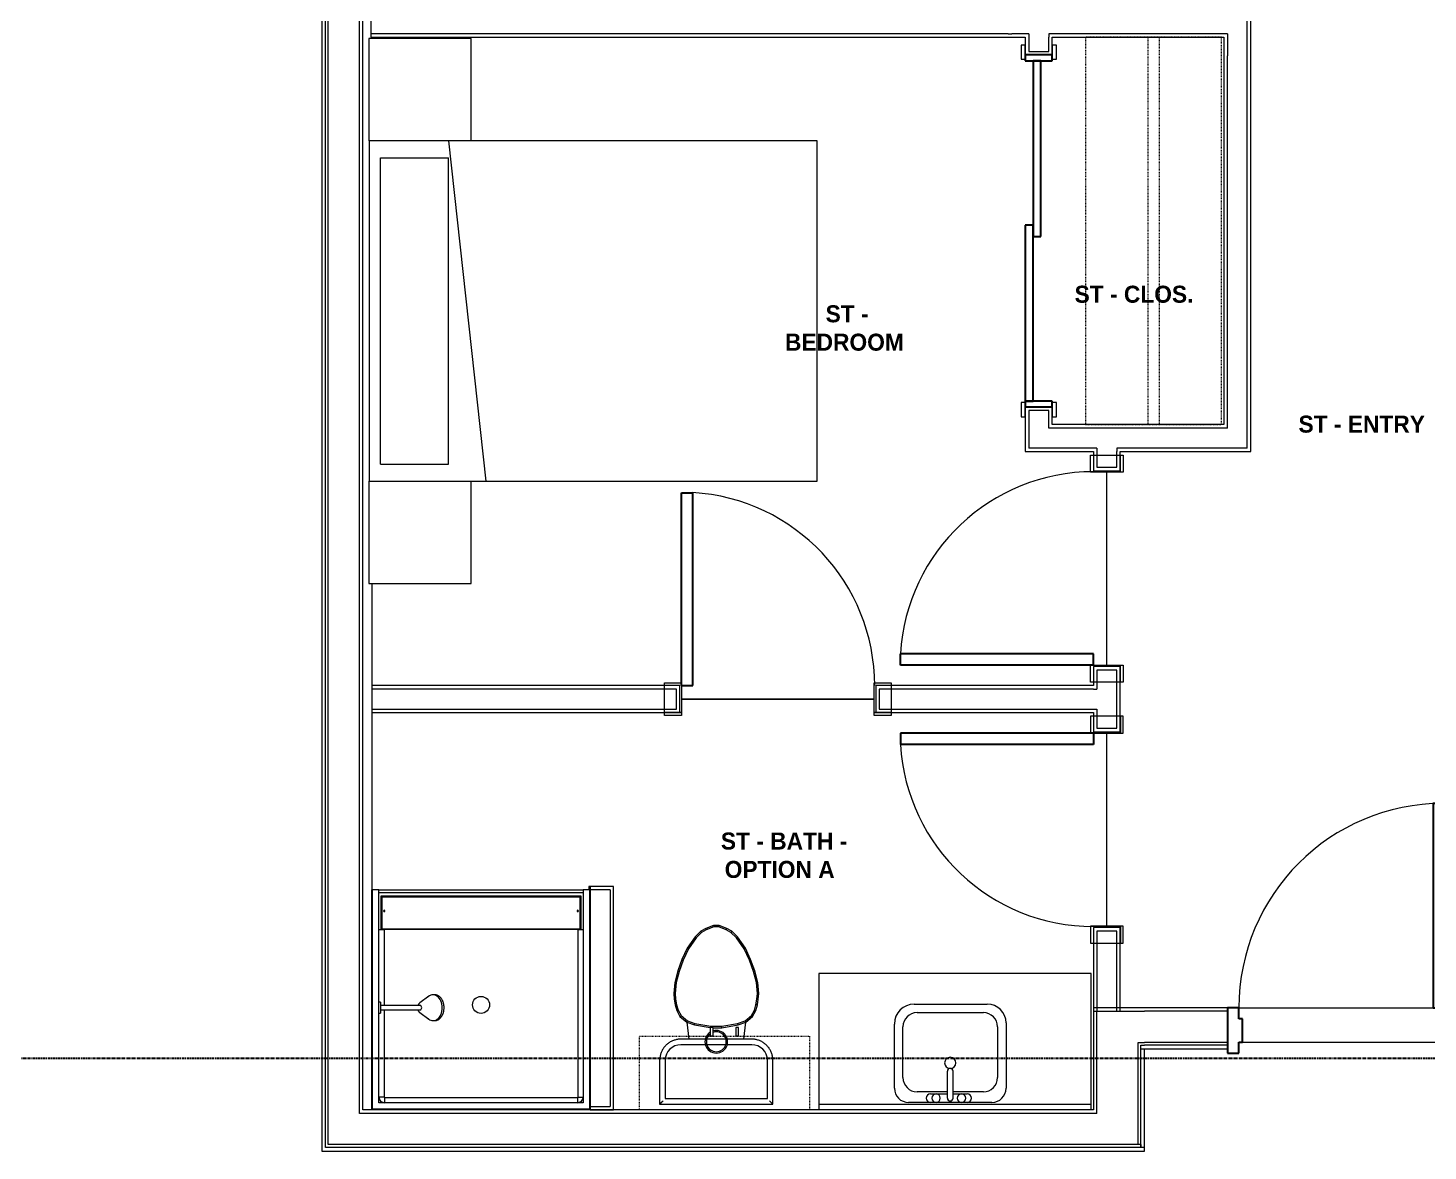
# Model space of a CAD drawing. Header units: inches. Extents: x -4093 to -1777, y 9773 to 12264.
# Drawn here: x -3462.1 to -3215.3, y 10450.9 to 10648.8 of the extents above; entities that cross this region are included whole.
import ezdxf

# ---------------------------------------------------------------- set-up
doc = ezdxf.new("R2010")
doc.units = ezdxf.units.IN
doc.header["$MEASUREMENT"] = 0
doc.linetypes.add('Dash', pattern=[0.25, 0.125, -0.125])
doc.linetypes.add('Grid Line 1_2_', pattern=[0.875, 0.5, -0.125, 0.125, -0.125])
for name, color, linetype, lineweight in [('0-1', 7, 'Continuous', 5), ('0-2', 7, 'Continuous', 9), ('0-3', 8, 'Continuous', 9), ('A-AREA-IDEN', 2, 'Continuous', 9), ('A-DOOR-1', 7, 'Continuous', 9), ('A-DOOR-2', 10, 'Continuous', 30), ('A-DOOR-FRAM-1', 10, 'Continuous', 30), ('A-FLOR-1', 7, 'Continuous', 9), ('A-FLOR-2', 192, 'Continuous', 9), ('A-WALL-1', 7, 'Continuous', 9), ('A-WALL-2', 250, 'Continuous', 18), ('I-FURN-1', 7, 'Continuous', 9), ('I-WALL-1', 7, 'Continuous', 9), ('P-SANR-FIXT-1', 7, 'Continuous', 9), ('Q-CASE-1', 7, 'Continuous', 9), ('Q-CASE-2', 7, 'Dash', 9), ('Q-CASE-HDLN-1', 7, 'Dash', 9), ('S-GRID-1', 1, 'Grid Line 1_2_', 30)]:
    doc.layers.add(name, color=color, linetype=linetype, lineweight=lineweight)
doc.styles.add('Century Gothic_B', font='GOTHICB.TTF', dxfattribs={"height": 3})

# ---------------------------------------------------------------- blocks, each defined once
blk = doc.blocks.new('SLIDING - FLUSH - SLIDING - FLUSH - 5-0 x 6-8-3934327-BACKGROUND - 2ND FLOOR')
at = {"layer": 'A-DOOR-1'}
for p, q in [((-30.25, 3), (-32.75, 3)), ((-32.75, 3), (-32.75, 2.25)), ((-30.25, 2.25), (-30.25, 3)), ((30.25, 3), (30.25, 2.25)), ((32.75, 3), (30.25, 3)), ((32.75, 2.25), (32.75, 3)), ((-32.75, 2.25), (-30.25, 2.25)), ((30.25, 2.25), (32.75, 2.25)), ((-30.25, -2.5), (-32.75, -2.5)), ((-32.75, -2.5), (-32.75, -3.25)), ((-32.75, -3.25), (-30.25, -3.25)), ((-30.25, -3.25), (-30.25, -2.5)), ((32.75, -2.5), (30.25, -2.5)), ((30.25, -2.5), (30.25, -3.25)), ((30.25, -3.25), (32.75, -3.25)), ((32.75, -3.25), (32.75, -2.5))]:
    blk.add_line(p, q, dxfattribs=at)
at = {"layer": 'A-DOOR-2'}
for p, q in [((1, 2.25), (-30, 2.25)), ((-30, 2.25), (-30, 0.87)), ((-30, 0.87), (1, 0.87)), ((30, 0.87), (-1, 0.87)), ((-1, 0.87), (-1, -0.5)), ((1, 0.87), (1, 2.25)), ((30, -0.5), (30, 0.87)), ((-1, -0.5), (30, -0.5))]:
    blk.add_line(p, q, dxfattribs=at)
at = {"layer": 'A-DOOR-FRAM-1'}
for p, q in [((-30, 2.25), (-31, 2.25)), ((-31, 2.25), (-31, -2.5)), ((-30, -2.5), (-30, 2.25)), ((31, 2.25), (30, 2.25)), ((30, 2.25), (30, -2.5)), ((31, -2.5), (31, 2.25)), ((-31, -2.5), (-30, -2.5)), ((30, -2.5), (31, -2.5))]:
    blk.add_line(p, q, dxfattribs=at)
blk = doc.blocks.new('SWING - SINGLE - FLUSH - SWING - FLUSH - 2-10 x 6-8 - PRIVACY-4346068-BACKGROUND - 2ND FLOOR')
at = {"layer": 'A-DOOR-1'}
for p, q in [((-20, 2.37), (-20, 2.87)), ((-20, 2.87), (-17, 2.87)), ((-17, 2.87), (-17, 2.37)), ((17, 2.37), (17, 2.87)), ((17, 2.87), (20, 2.87)), ((20, 2.87), (20, 2.37)), ((-20, 2.37), (-17, 2.37)), ((-20, -2.88), (-20, 2.37)), ((-17, 2.37), (-20, 2.37)), ((-17, 2.37), (-17, -2.88)), ((17, 2.37), (20, 2.37)), ((17, -2.88), (17, 2.37)), ((20, 2.37), (17, 2.37)), ((20, 2.37), (20, -2.88)), ((-17, -2.88), (-20, -2.88)), ((20, -2.88), (17, -2.88))]:
    blk.add_line(p, q, dxfattribs=at)
blk.add_arc((17, -2.38), 34.07, 180, 266.6343, dxfattribs=at)
at = {"layer": 'A-DOOR-2'}
for p, q in [((15, -2.38), (15, -36.38)), ((17, -2.38), (15, -2.38)), ((17, -2.38), (17, -36.38)), ((17, -36.38), (15, -36.38))]:
    blk.add_line(p, q, dxfattribs=at)
blk = doc.blocks.new('OD_CW_Closet - OD_CW_Closet-3786619-BACKGROUND - 2ND FLOOR')
at = {"layer": 'Q-CASE-HDLN-1'}
for p, q in [((68.99, 24), (0.74, 24)), ((0.74, 24), (0.74, 0)), ((68.99, 0), (68.99, 24)), ((0.74, 13), (68.99, 13)), ((0.74, 11), (68.99, 11)), ((0.74, 0), (68.99, 0))]:
    blk.add_line(p, q, dxfattribs=at)
blk = doc.blocks.new('SWING - SINGLE - FLUSH - SWING - FLUSH - 2-10 x 6-8 - PRIVACY-4346070-BACKGROUND - 2ND FLOOR')
at = {"layer": 'A-DOOR-1'}
for p, q in [((-20, 2.37), (-20, 2.87)), ((-20, 2.87), (-17, 2.87)), ((-17, 2.87), (-17, 2.37)), ((17, 2.37), (17, 2.87)), ((17, 2.87), (20, 2.87)), ((20, 2.87), (20, 2.37)), ((-20, 2.37), (-17, 2.37)), ((-20, -2.88), (-20, 2.37)), ((-17, 2.37), (-20, 2.37)), ((-17, 2.37), (-17, -2.88)), ((17, 2.37), (20, 2.37)), ((17, -2.88), (17, 2.37)), ((20, 2.37), (17, 2.37)), ((20, 2.37), (20, -2.88)), ((-17, -2.88), (-20, -2.88)), ((20, -2.88), (17, -2.88))]:
    blk.add_line(p, q, dxfattribs=at)
blk.add_arc((17, -2.38), 34.07, 180, 266.6343, dxfattribs=at)
at = {"layer": 'A-DOOR-2'}
for p, q in [((15, -2.38), (15, -36.38)), ((17, -2.38), (15, -2.38)), ((17, -2.38), (17, -36.38)), ((17, -36.38), (15, -36.38))]:
    blk.add_line(p, q, dxfattribs=at)
blk = doc.blocks.new('Bed-Standard - Queen 60_ x 79_-V28-BACKGROUND - 2ND FLOOR')
at = {"layer": 'I-FURN-1'}
for p, q in [((40.69, 37.7), (-19.31, 37.7)), ((-19.31, 37.7), (-19.31, -41.3)), ((40.69, -41.3), (40.69, 37.7)), ((-16.31, 35.7), (-16.31, 23.7)), ((-16.31, 35.7), (37.69, 35.7)), ((37.69, 35.7), (37.69, 23.7)), ((40.69, 23.7), (-19.31, 17.13)), ((-16.31, 23.7), (37.69, 23.7)), ((-19.31, -41.3), (40.69, -41.3))]:
    blk.add_line(p, q, dxfattribs=at)
blk = doc.blocks.new('M_Sink Vanity-Square - 500 x 440mm-1372835-BACKGROUND - 2ND FLOOR')
at = {"layer": 'P-SANR-FIXT-1'}
for p, q in [((-5.72, 10.23), (7.14, 10.23)), ((-5.22, 8.73), (6.46, 8.73)), ((-9.22, -4.59), (-9.22, 6.73)), ((-7.72, -2.72), (-7.72, 6.23)), ((8.96, 6.23), (8.96, -2.72)), ((10.46, 6.91), (10.46, -4.59)), ((0.12, -6.33), (0.12, -1.59)), ((1.12, -6.33), (1.12, -1.59)), ((7.96, -7.09), (-6.72, -7.09)), ((0.12, -5.22), (-5.22, -5.22)), ((-2.88, -5.59), (0.12, -5.59)), ((3.62, -7.09), (-2.88, -7.09)), ((6.46, -5.22), (1.12, -5.22)), ((1.12, -5.59), (3.62, -5.59))]:
    blk.add_line(p, q, dxfattribs=at)
for centre, radius, start, end in [((-5.72, 6.73), 3.5, 90, 180), ((7.14, 6.91), 3.32, 360, 90), ((-5.22, 6.23), 2.5, 90, 180), ((6.46, 6.23), 2.5, 360, 90), ((0.62, -0.13), 1, 360, 180), ((0.62, -0.13), 1, 180, 0), ((0.62, -1.59), 0.5, 360, 180), ((-6.72, -4.59), 2.5, 180, 270), ((-5.22, -2.72), 2.5, 180, 270), ((6.46, -2.72), 2.5, 270, 360), ((7.96, -4.59), 2.5, 270, 0), ((-2.88, -6.34), 0.75, 90, 270), ((-1.88, -6.34), 0.75, 360, 180), ((-1.88, -6.34), 0.75, 180, 0), ((0.62, -6.33), 0.5, 180, 0), ((2.62, -6.34), 0.75, 0, 180), ((2.62, -6.34), 0.75, 180, 0), ((3.62, -6.34), 0.75, 270, 90)]:
    blk.add_arc(centre, radius, start, end, dxfattribs=at)
blk = doc.blocks.new('Toilet-Domestic-3D - Toilet-Domestic-3D-1352612-BACKGROUND - 2ND FLOOR')
at = {"layer": 'P-SANR-FIXT-1'}
for p, q in [((-9.98, 19.48), (-9.98, 11.75)), ((9.98, 19.48), (-9.98, 19.48)), ((-9.86, 19.36), (-9.98, 19.48)), ((9, 18.5), (-9, 18.5)), ((-9, 18.5), (-9, 11.75)), ((-9, 18.5), (-9, 11.75)), ((9, 18.5), (-9, 18.5)), ((9, 11.75), (9, 18.5)), ((9, 11.75), (9, 18.5)), ((9.98, 19.48), (9.86, 19.36)), ((9.98, 11.75), (9.98, 19.48)), ((-6.25, 9), (6.25, 9)), ((-6.25, 9), (6.25, 9)), ((-6.25, 8.02), (6.25, 8.02)), ((-4.86, 8.02), (-5.21, 5)), ((5.21, 5), (4.86, 8.02)), ((-5.21, 5), (-6.4, 4)), ((-3.84, 5.5), (-5.21, 5)), ((-5.21, 5), (-5.08, 4.78)), ((-3.77, 5.26), (-5.08, 4.78)), ((-1, 6), (-3.84, 5.5)), ((-3.84, 5.5), (-3.77, 5.26)), ((-0.98, 5.75), (-3.77, 5.26)), ((-1, 6), (-0.98, 5.75)), ((0.56, 6), (-1, 6)), ((0.98, 5.75), (-0.98, 5.75)), ((1, 5.98), (0.98, 5.75)), ((3.77, 5.26), (0.98, 5.75)), ((3.84, 5.5), (1.05, 5.99)), ((3.84, 5.5), (3.77, 5.26)), ((5.08, 4.78), (3.77, 5.26)), ((5.21, 5), (3.84, 5.5)), ((5.21, 5), (5.08, 4.78)), ((6.4, 4), (5.21, 5)), ((-6.97, 3), (-7.24, 2)), ((-6.73, 2.9), (-6.99, 1.95)), ((-6.4, 4), (-6.97, 3)), ((-6.97, 3), (-6.73, 2.9)), ((-6.21, 3.84), (-6.73, 2.9)), ((-6.21, 3.84), (-6.4, 4)), ((-5.08, 4.78), (-6.21, 3.84)), ((6.21, 3.84), (5.08, 4.78)), ((6.4, 4), (6.21, 3.84)), ((6.73, 2.9), (6.21, 3.84)), ((6.97, 3), (6.4, 4)), ((6.97, 3), (6.73, 2.9)), ((6.99, 1.95), (6.73, 2.9)), ((7.24, 2), (6.97, 3)), ((-7.41, 1), (-7.5, 0)), ((-7.24, 2), (-7.41, 1)), ((-7.41, 1), (-7.16, 0.96)), ((-7.16, 0.96), (-7.25, 0)), ((-7.24, 2), (-6.99, 1.95)), ((-6.99, 1.95), (-7.16, 0.96)), ((7.24, 2), (6.99, 1.95)), ((7.16, 0.96), (6.99, 1.95)), ((7.41, 1), (7.16, 0.96)), ((7.25, 0), (7.16, 0.96)), ((7.41, 1), (7.24, 2)), ((7.5, 0), (7.25, 0)), ((7.5, 0), (7.41, 1)), ((-7.5, 0), (-7.25, 0)), ((-7.5, 0), (-7.33, -1.99)), ((-7.33, -1.99), (-7.08, -1.95)), ((-7.33, -1.99), (-6.79, -4)), ((-7.25, 0), (-7.08, -1.95)), ((-7.08, -1.95), (-6.55, -3.92)), ((6.55, -3.92), (7.08, -1.95)), ((6.79, -4), (7.33, -1.99)), ((7.08, -1.95), (7.25, 0)), ((7.33, -1.99), (7.08, -1.95)), ((7.33, -1.99), (7.5, 0)), ((-6.79, -4), (-6.55, -3.92)), ((-6.79, -4), (-6.06, -6)), ((-6.55, -3.92), (-5.83, -5.9)), ((5.83, -5.9), (6.55, -3.92)), ((6.06, -6), (6.79, -4)), ((6.79, -4), (6.55, -3.92)), ((-6.06, -6), (-5.83, -5.9)), ((-6.06, -6), (-5.13, -8)), ((-5.83, -5.9), (-4.91, -7.88)), ((4.91, -7.88), (5.83, -5.9)), ((5.13, -8), (6.06, -6)), ((6.06, -6), (5.83, -5.9)), ((-5.13, -8), (-4.91, -7.88)), ((-5.13, -8), (-3.74, -10)), ((-4.91, -7.88), (-3.55, -9.84)), ((-3.74, -10), (-3.55, -9.84)), ((-3.55, -9.84), (-2.59, -10.8)), ((2.59, -10.8), (3.55, -9.84)), ((3.55, -9.84), (4.91, -7.88)), ((3.74, -10), (3.55, -9.84)), ((3.74, -10), (5.13, -8)), ((5.13, -8), (4.91, -7.88)), ((-3.74, -10), (-2.74, -11)), ((-2.74, -11), (-2.59, -10.8)), ((-2.74, -11), (-1.87, -11.5)), ((-2.59, -10.8), (-1.77, -11.27)), ((-1.87, -11.5), (-1.77, -11.27)), ((-1.87, -11.5), (-0.5, -12)), ((-1.77, -11.27), (-0.46, -11.75)), ((-0.5, -12), (-0.46, -11.75)), ((-0.5, -12), (0.5, -12)), ((-0.46, -11.75), (0.46, -11.75)), ((0.46, -11.75), (1.77, -11.27)), ((0.5, -12), (0.46, -11.75)), ((0.5, -12), (1.87, -11.5)), ((1.77, -11.27), (2.59, -10.8)), ((1.87, -11.5), (1.77, -11.27)), ((1.87, -11.5), (2.74, -11)), ((2.74, -11), (2.59, -10.8)), ((2.74, -11), (3.74, -10))]:
    blk.add_line(p, q, dxfattribs=at)
at = {"layer": 'P-SANR-FIXT-1', "flags": 128}
for points in [[(-9.98, 11.75), (-9.97, 11.6), (-9.97, 11.45), (-9.95, 11.3), (-9.93, 11.16), (-9.9, 11.01), (-9.87, 10.86), (-9.83, 10.72), (-9.79, 10.58), (-9.74, 10.44), (-9.68, 10.3), (-9.62, 10.16), (-9.56, 10.03), (-9.48, 9.9), (-9.41, 9.77), (-9.33, 9.65), (-9.24, 9.52), (-9.15, 9.41), (-9.05, 9.29), (-8.95, 9.18), (-8.85, 9.08), (-8.74, 8.97), (-8.62, 8.88), (-8.51, 8.78), (-8.39, 8.7), (-8.26, 8.61), (-8.14, 8.54), (-8.01, 8.46), (-7.87, 8.4), (-7.74, 8.33), (-7.6, 8.28), (-7.46, 8.22), (-7.32, 8.18), (-7.17, 8.14), (-7.03, 8.11), (-6.88, 8.08), (-6.74, 8.05), (-6.59, 8.04), (-6.44, 8.03), (-6.29, 8.02), (-6.25, 8.02)], [(6.25, 8.02), (6.4, 8.03), (6.55, 8.03), (6.7, 8.05), (6.84, 8.07), (6.99, 8.1), (7.14, 8.13), (7.28, 8.17), (7.42, 8.21), (7.56, 8.26), (7.7, 8.32), (7.84, 8.38), (7.97, 8.44), (8.1, 8.52), (8.23, 8.59), (8.35, 8.67), (8.48, 8.76), (8.59, 8.85), (8.71, 8.95), (8.82, 9.05), (8.92, 9.15), (9.03, 9.26), (9.12, 9.38), (9.22, 9.49), (9.3, 9.61), (9.39, 9.74), (9.46, 9.86), (9.54, 9.99), (9.6, 10.13), (9.67, 10.26), (9.72, 10.4), (9.78, 10.54), (9.82, 10.68), (9.86, 10.83), (9.89, 10.97), (9.92, 11.12), (9.95, 11.26), (9.96, 11.41), (9.97, 11.56), (9.98, 11.71), (9.98, 11.75)]]:
    blk.add_lwpolyline(points, dxfattribs=at)
at = {"layer": 'P-SANR-FIXT-1'}
for centre, radius, start, end in [((-6.25, 11.75), 2.75, 180, 270), ((-6.25, 11.75), 2.75, 180, 270), ((0, 8.48), 2, 360, 286.863), ((0, 8.48), 1.75, 360, 289.017), ((6.25, 11.75), 2.75, 270, 360), ((6.25, 11.75), 2.75, 270, 360), ((0, 8.48), 2, 302.0714, 360), ((0, 8.48), 1.75, 308.7554, 360)]:
    blk.add_arc(centre, radius, start, end, dxfattribs=at)
for points in [[(-9.98, 19.48), (-9.98, 19.48), (-9.98, 19.48), (-9.98, 19.48)], [(9.98, 19.48), (9.98, 19.48), (9.98, 19.48), (9.98, 19.48)]]:
    blk.add_open_spline(points, degree=3, dxfattribs=at)
for points, knots in [([(-9.37, 18.87), (-9.41, 18.91), (-9.47, 18.97), (-9.55, 19.05), (-9.6, 19.1), (-9.66, 19.16), (-9.71, 19.21), (-9.75, 19.25), (-9.78, 19.28), (-9.8, 19.3), (-9.82, 19.32), (-9.85, 19.35), (-9.86, 19.36), (-9.86, 19.36)], [0, 0, 0, 0, 0.166667, 0.25, 0.333333, 0.416667, 0.5, 0.583333, 0.666667, 0.708333, 0.75, 0.833333, 1, 1, 1, 1]), ([(9.86, 19.36), (9.86, 19.36), (9.85, 19.35), (9.82, 19.32), (9.8, 19.3), (9.78, 19.28), (9.75, 19.25), (9.71, 19.21), (9.66, 19.16), (9.6, 19.1), (9.55, 19.05), (9.47, 18.97), (9.41, 18.91), (9.37, 18.87)], [-1, -1, -1, -1, -0.833333, -0.75, -0.708333, -0.666667, -0.583333, -0.5, -0.416667, -0.333333, -0.25, -0.166667, 0, 0, 0, 0])]:
    blk.add_open_spline(points, degree=3, knots=knots, dxfattribs=at)
blk = doc.blocks.new('Bath Vanity - Bath Vanity 48_-3150017-BACKGROUND - 2ND FLOOR')
at = {"layer": 'Q-CASE-1'}
for p, q in [((24.74, 24), (-23.26, 24)), ((-23.26, 24), (-23.26, 1)), ((24.74, 1), (24.74, 24))]:
    blk.add_line(p, q, dxfattribs=at)
blk = doc.blocks.new('BATHROOM MIRROR - BATHROOM MIRROR 48_-3123886-BACKGROUND - 2ND FLOOR')
at = {"layer": 'Q-CASE-1'}
for p, q in [((-23.26, -23), (24.74, -23)), ((-23.26, -23), (-23.26, -24)), ((24.74, -24), (-23.26, -24)), ((24.74, -24), (24.74, -23))]:
    blk.add_line(p, q, dxfattribs=at)
blk = doc.blocks.new('300 Series Wall Hung Cabinet_326 - 30_-2909953-BACKGROUND - 2ND FLOOR')
at = {"layer": 'Q-CASE-1'}
for p, q in [((-2.01, 14.69), (-2.5, 14.69)), ((-2.5, 14.69), (-2.5, 13.19)), ((-2.01, 13.19), (-2.5, 13.19)), ((-2.01, 13.19), (-2.01, 14.69)), ((2.49, 14.69), (2, 14.69)), ((2, 14.69), (2, 13.19)), ((2.49, 13.19), (2, 13.19)), ((2.49, 13.19), (2.49, 14.69))]:
    blk.add_line(p, q, dxfattribs=at)
at = {"layer": 'Q-CASE-2'}
for p, q in [((-15, 0.19), (-15, 13.19)), ((-15, 13.19), (15, 13.19)), ((15, 13.19), (15, 0.19)), ((15, 0.19), (-15, 0.19))]:
    blk.add_line(p, q, dxfattribs=at)
blk = doc.blocks.new('SWING - SINGLE - FLUSH - SWING - FLUSH - 2-10 x 6-8 - PRIVACY-4346067-BACKGROUND - 2ND FLOOR')
at = {"layer": 'A-DOOR-1'}
for p, q in [((-17, 2.87), (-20, 2.87)), ((-20, 2.87), (-20, -2.38)), ((-17, -2.38), (-17, 2.87)), ((20, 2.87), (17, 2.87)), ((17, 2.87), (17, -2.38)), ((20, -2.38), (20, 2.87)), ((-20, -2.38), (-17, -2.38)), ((-17, -2.38), (-20, -2.38)), ((-20, -2.38), (-20, -2.88)), ((-17, -2.88), (-17, -2.38)), ((17, -2.38), (20, -2.38)), ((20, -2.38), (17, -2.38)), ((17, -2.38), (17, -2.88)), ((20, -2.88), (20, -2.38)), ((-20, -2.88), (-17, -2.88)), ((17, -2.88), (20, -2.88))]:
    blk.add_line(p, q, dxfattribs=at)
blk.add_arc((17, 2.37), 34.07, 93.3657, 180, dxfattribs=at)
at = {"layer": 'A-DOOR-2'}
for p, q in [((15, 2.37), (15, 36.38)), ((17, 36.38), (15, 36.38)), ((17, 2.37), (17, 36.38)), ((17, 2.37), (15, 2.37))]:
    blk.add_line(p, q, dxfattribs=at)
blk = doc.blocks.new('Table-Night Stand - 18_ x 18_ x 24_-V11-BACKGROUND - 2ND FLOOR')
at = {"layer": 'I-FURN-1'}
for p, q in [((18.15, 18), (0.15, 18)), ((18.15, 0), (18.15, 18)), ((0.15, 0), (18.15, 0))]:
    blk.add_line(p, q, dxfattribs=at)
blk = doc.blocks.new('Table-Night Stand - 18_ x 18_ x 24_-V12-BACKGROUND - 2ND FLOOR')
at = {"layer": 'I-FURN-1'}
for p, q in [((18.15, 18), (0.15, 18)), ((0.15, 18), (0.15, 0)), ((0.15, 0), (18.15, 0))]:
    blk.add_line(p, q, dxfattribs=at)
blk = doc.blocks.new('The Shower - The Shower-4050272-BACKGROUND - 2ND FLOOR')
at = {"layer": 'P-SANR-FIXT-1'}
for p, q in [((0, -0.5), (38.5, -0.5)), ((0, -39.25), (0, -0.5)), ((0.12, -39.25), (0.12, -0.63)), ((0.12, -0.63), (38.38, -0.63)), ((1.25, -39.25), (1.25, -1.75)), ((1.25, -1.75), (37.25, -1.75)), ((1.3, -2.43), (1.28, -2.51)), ((1.38, -2.26), (1.37, -2.28)), ((1.42, -2.2), (1.4, -2.23)), ((1.58, -2.01), (1.51, -2.08)), ((1.73, -1.9), (1.7, -1.92)), ((2.01, -1.78), (1.93, -1.8)), ((2.25, -1.77), (2.25, -1.75)), ((36.25, -1.77), (2.25, -1.77)), ((36.25, -1.77), (36.25, -1.75)), ((36.57, -1.8), (36.49, -1.78)), ((36.8, -1.92), (36.77, -1.9)), ((36.99, -2.08), (36.92, -2.01)), ((37.1, -2.23), (37.08, -2.2)), ((37.13, -2.28), (37.12, -2.26)), ((37.22, -2.51), (37.2, -2.43)), ((37.25, -1.75), (37.25, -17.52)), ((38.38, -0.63), (38.38, -39.25)), ((38.5, -0.5), (38.5, -39.25)), ((2.2, -32.27), (2.2, -2.75)), ((36.25, -2.7), (2.25, -2.7)), ((36.3, -18.11), (36.3, -2.75)), ((36.3, -32.27), (36.3, -18.89)), ((37.25, -19.48), (37.25, -39.25)), ((1.62, -32.27), (1.62, -38.13)), ((36.75, -32.38), (1.75, -32.38)), ((1.75, -32.38), (1.75, -38)), ((2.2, -32.27), (36.3, -32.27)), ((36.75, -38), (36.75, -32.38)), ((36.88, -38.13), (36.88, -32.27)), ((0.12, -39.25), (0, -39.25)), ((0.12, -39.25), (1.25, -39.25)), ((1.25, -38.75), (37.25, -38.75)), ((1.25, -39.25), (1.25, -38.75)), ((37.25, -39.25), (1.25, -39.25)), ((1.62, -38.13), (36.88, -38.13)), ((1.75, -38), (36.75, -38)), ((37.25, -38.75), (37.25, -39.25)), ((37.25, -39.25), (38.38, -39.25)), ((38.5, -39.25), (38.38, -39.25))]:
    blk.add_line(p, q, dxfattribs=at)
blk.add_circle((19.25, -19), 1.5, dxfattribs=at)
for centre, radius, start, end in [((2.25, -2.75), 1, 90, 180), ((36.25, -2.75), 1, 0, 90), ((2.2, -35.56), 0.125, 0, 180), ((2.2, -35.56), 0.125, 180, 0), ((36.3, -35.56), 0.125, 0, 180), ((36.3, -35.56), 0.125, 180, 0)]:
    blk.add_arc(centre, radius, start, end, dxfattribs=at)
for centre, start_param, end_param in [((2.2, -32.28), 1.570796, 3.141593), ((36.3, -32.28), 0, 1.570796)]:
    blk.add_ellipse(centre, major_axis=(0.95, 0), ratio=0.019505, start_param=start_param, end_param=end_param, dxfattribs=at)
for points, knots in [([(2.25, -1.77), (2.18, -1.77), (2.05, -1.78), (1.8, -1.86), (1.52, -2.04), (1.34, -2.32), (1.26, -2.57), (1.25, -2.7), (1.25, -2.77)], [0, 0, 0, 0, 0.125, 0.25, 0.5, 0.75, 0.875, 1, 1, 1, 1]), ([(1.38, -2.25), (1.41, -2.21), (1.47, -2.12), (1.54, -2.04), (1.59, -2)], [-0.6665731, -0.6665731, -0.6665731, -0.6665731, -0.5714286, -0.4611793, -0.4611793, -0.4611793, -0.4611793]), ([(1.75, -1.88), (1.77, -1.87), (1.86, -1.82), (2.03, -1.77), (2.17, -1.75), (2.25, -1.75)], [-0.3333068, -0.3333068, -0.3333068, -0.3333068, -0.2857143, -0.1428571, 0, 0, 0, 0]), ([(36.25, -1.75), (36.31, -1.75), (36.42, -1.76), (36.59, -1.8), (36.7, -1.85), (36.75, -1.88)], [-1, -1, -1, -1, -0.8928571, -0.7857143, -0.6666667, -0.6666667, -0.6666667, -0.6666667]), ([(37.25, -2.77), (37.25, -2.7), (37.24, -2.57), (37.16, -2.32), (36.98, -2.04), (36.7, -1.86), (36.45, -1.78), (36.32, -1.77), (36.25, -1.77)], [0, 0, 0, 0, 0.125, 0.25, 0.5, 0.75, 0.875, 1, 1, 1, 1]), ([(36.75, -1.88), (36.79, -1.91), (36.89, -1.97), (36.97, -2.05), (37.01, -2.1)], [-0.6665731, -0.6665731, -0.6665731, -0.6665731, -0.5714286, -0.4475924, -0.4475924, -0.4475924, -0.4475924]), ([(37.12, -2.25), (37.13, -2.27), (37.16, -2.33), (37.18, -2.38), (37.19, -2.42)], [-0.3333068, -0.3333068, -0.3333068, -0.3333068, -0.2857143, -0.2174647, -0.2174647, -0.2174647, -0.2174647]), ([(2.25, -2.7), (2.24, -2.7), (2.24, -2.7), (2.23, -2.7), (2.22, -2.71), (2.22, -2.71), (2.21, -2.72), (2.21, -2.73), (2.2, -2.74), (2.2, -2.74), (2.2, -2.75), (2.2, -2.75)], [-1, -1, -1, -1, -0.833333, -0.75, -0.666667, -0.583333, -0.416667, -0.333333, -0.208333, -0.083333, 0, 0, 0, 0]), ([(36.3, -2.75), (36.3, -2.74), (36.3, -2.74), (36.3, -2.73), (36.29, -2.72), (36.29, -2.72), (36.28, -2.71), (36.27, -2.71), (36.26, -2.7), (36.26, -2.7), (36.25, -2.7), (36.25, -2.7)], [-1, -1, -1, -1, -0.833333, -0.75, -0.666667, -0.583333, -0.416667, -0.333333, -0.208333, -0.083333, 0, 0, 0, 0])]:
    blk.add_open_spline(points, degree=3, knots=knots, dxfattribs=at)
for points in [[(1.35, -2.32), (1.36, -2.3), (1.37, -2.27), (1.38, -2.25)], [(1.63, -1.97), (1.67, -1.94), (1.71, -1.91), (1.75, -1.88)], [(2.25, -2.7), (2.25, -2.62), (2.25, -2.45), (2.25, -2.22), (2.25, -2.03), (2.25, -1.88), (2.25, -1.82), (2.25, -1.8)], [(36.25, -2.7), (36.25, -2.62), (36.25, -2.45), (36.25, -2.22), (36.25, -2.03), (36.25, -1.88), (36.25, -1.82), (36.25, -1.8)], [(37.04, -2.14), (37.07, -2.18), (37.09, -2.21), (37.12, -2.25)], [(1.25, -2.75), (1.25, -2.74), (1.25, -2.72), (1.25, -2.71)], [(2.2, -2.75), (2.12, -2.75), (1.95, -2.75), (1.72, -2.75), (1.52, -2.76), (1.37, -2.76), (1.27, -2.76), (1.25, -2.77), (1.25, -2.77)], [(36.3, -2.75), (36.38, -2.75), (36.55, -2.75), (36.78, -2.75), (36.98, -2.76), (37.13, -2.76), (37.23, -2.76), (37.25, -2.77), (37.25, -2.77)], [(37.25, -2.67), (37.25, -2.7), (37.25, -2.72), (37.25, -2.75)]]:
    blk.add_open_spline(points, degree=3, dxfattribs=at)
blk = doc.blocks.new('Shower Head - Shower Head-3260035-BACKGROUND - 2ND FLOOR')
at = {"layer": 'P-SANR-FIXT-1'}
for p, q in [((-2.28, 9.81), (-2.28, 9.54)), ((-2.02, 8.78), (-0.84, 7.19)), ((0.84, 7.19), (2.02, 8.78)), ((2.28, 9.54), (2.28, 9.81)), ((-0.39, 7.27), (-0.39, 6.01)), ((0.39, 6.01), (0.39, 7.27)), ((-0.98, 0.26), (-0.98, 0)), ((-0.98, 0.26), (0.98, 0.26)), ((-0.39, 1), (-0.39, 0.26)), ((0.39, 0.26), (0.39, 1)), ((0.98, 0), (0.98, 0.26)), ((0.98, 0), (-0.98, 0))]:
    blk.add_line(p, q, dxfattribs=at)
at = {"layer": 'P-SANR-FIXT-1', "flags": 128}
for points in [[(0, 11.49), (-0.09, 11.49), (-0.18, 11.48), (-0.27, 11.48), (-0.35, 11.47), (-0.44, 11.46), (-0.53, 11.44), (-0.62, 11.43), (-0.7, 11.41), (-0.79, 11.39), (-0.87, 11.36), (-0.95, 11.34), (-1.03, 11.31), (-1.11, 11.28), (-1.19, 11.25), (-1.26, 11.21), (-1.34, 11.17), (-1.41, 11.13), (-1.48, 11.09), (-1.55, 11.05), (-1.61, 11), (-1.68, 10.95), (-1.74, 10.9), (-1.8, 10.85), (-1.85, 10.8), (-1.9, 10.74), (-1.95, 10.69), (-2, 10.63), (-2.04, 10.57), (-2.08, 10.51), (-2.12, 10.44), (-2.15, 10.38), (-2.18, 10.31), (-2.21, 10.25), (-2.23, 10.18), (-2.25, 10.11), (-2.26, 10.04), (-2.27, 9.97), (-2.28, 9.9), (-2.28, 9.83), (-2.28, 9.81)], [(2.28, 9.81), (2.28, 9.88), (2.28, 9.95), (2.27, 10.02), (2.25, 10.09), (2.24, 10.16), (2.21, 10.23), (2.19, 10.3), (2.16, 10.36), (2.13, 10.43), (2.09, 10.49), (2.05, 10.55), (2.01, 10.61), (1.97, 10.67), (1.92, 10.73), (1.86, 10.79), (1.81, 10.84), (1.75, 10.89), (1.69, 10.94), (1.63, 10.99), (1.57, 11.04), (1.5, 11.08), (1.43, 11.12), (1.36, 11.16), (1.28, 11.2), (1.21, 11.24), (1.13, 11.27), (1.05, 11.3), (0.97, 11.33), (0.89, 11.36), (0.81, 11.38), (0.72, 11.4), (0.64, 11.42), (0.55, 11.44), (0.47, 11.45), (0.38, 11.46), (0.29, 11.47), (0.2, 11.48), (0.11, 11.49), (0.02, 11.49), (0, 11.49)], [(-0.84, 7.19), (-0.81, 7.16), (-0.79, 7.13), (-0.76, 7.1), (-0.73, 7.08), (-0.7, 7.05), (-0.68, 7.03), (-0.65, 7.01), (-0.62, 6.98), (-0.59, 6.97), (-0.56, 6.95), (-0.53, 6.93), (-0.49, 6.91), (-0.46, 6.9), (-0.43, 6.89), (-0.4, 6.87)], [(-0.39, 6.01), (-0.39, 5.81), (-0.39, 5.6), (-0.39, 5.38), (-0.39, 5.15), (-0.39, 4.92), (-0.39, 4.68), (-0.39, 4.43), (-0.39, 4.18), (-0.39, 3.93), (-0.39, 3.67), (-0.39, 3.4), (-0.39, 3.13), (-0.39, 2.86), (-0.39, 2.59), (-0.39, 2.31), (-0.39, 2.03), (-0.39, 1.75), (-0.39, 1.46), (-0.39, 1.18), (-0.39, 1)], [(0.39, 6.87), (0.43, 6.88), (0.46, 6.9), (0.49, 6.91), (0.52, 6.93), (0.55, 6.94), (0.58, 6.96), (0.61, 6.98), (0.64, 7), (0.67, 7.03), (0.7, 7.05), (0.73, 7.07), (0.76, 7.1), (0.78, 7.13), (0.81, 7.16), (0.83, 7.19), (0.84, 7.19)], [(0.39, 1), (0.39, 1.29), (0.39, 1.57), (0.39, 1.85), (0.39, 2.13), (0.39, 2.41), (0.39, 2.69), (0.39, 2.96), (0.39, 3.23), (0.39, 3.5), (0.39, 3.76), (0.39, 4.02), (0.39, 4.27), (0.39, 4.52), (0.39, 4.77), (0.39, 5), (0.39, 5.23), (0.39, 5.46), (0.39, 5.67), (0.39, 5.88), (0.39, 6.01)]]:
    blk.add_lwpolyline(points, dxfattribs=at)
at = {"layer": 'P-SANR-FIXT-1'}
for centre, major_axis, start_param, end_param in [((0, 9.54), (-2.28, 0), 4.712389, 6.956384), ((0, 9.54), (2.28, 0), 5.609987, 7.853982), ((0, 7.27), (-0.394, 0), 4.712389, 6.283185), ((0, 7.27), (0.394, 0), 0, 1.570796)]:
    blk.add_ellipse(centre, major_axis=major_axis, ratio=0.707107, start_param=start_param, end_param=end_param, dxfattribs=at)
blk = doc.blocks.new('CTR - 1st Phase - Unit Layouts_rvt-1-BACKGROUND - 2ND FLOOR')
at = {"layer": 'A-FLOR-1'}
for p, q in [((-3401.49, 10647.16), (-3401.49, 10646.91)), ((-3271.92, 10536.53), (-3271.92, 10570.53)), ((-3401.49, 10550.91), (-3401.49, 10532.91)), ((-3346.92, 10530.53), (-3312.92, 10530.53)), ((-3312.92, 10530.53), (-3346.92, 10530.53)), ((-3401.49, 10528.16), (-3401.49, 10496.91)), ((-3271.92, 10490.53), (-3271.92, 10524.53)), ((-3248.64, 10476.16), (-3214.39, 10476.16))]:
    blk.add_line(p, q, dxfattribs=at)
at = {"layer": 'A-WALL-1'}
for p, q in [((-3401.67, 10651.91), (-3401.67, 10647.16)), ((-3246.55, 10643.91), (-3246.55, 10652.53)), ((-3401.67, 10647.16), (-3288.67, 10647.16)), ((-3288.67, 10647.16), (-3286.3, 10647.16)), ((-3286.3, 10647.16), (-3286.3, 10644.03)), ((-3281.55, 10644.03), (-3281.55, 10647.16)), ((-3281.55, 10647.16), (-3251.3, 10647.16)), ((-3251.3, 10647.16), (-3251.3, 10643.91)), ((-3286.3, 10644.03), (-3281.55, 10644.03)), ((-3251.3, 10643.91), (-3251.3, 10578.91)), ((-3246.55, 10574.16), (-3246.55, 10643.91)), ((-3281.55, 10582.03), (-3286.3, 10582.03)), ((-3286.3, 10582.03), (-3286.3, 10574.16)), ((-3281.55, 10578.91), (-3281.55, 10582.03)), ((-3251.3, 10578.91), (-3281.55, 10578.91)), ((-3286.3, 10574.16), (-3285.67, 10574.16)), ((-3285.67, 10574.16), (-3281.55, 10574.16)), ((-3281.55, 10574.16), (-3274.3, 10574.16)), ((-3274.3, 10574.16), (-3274.3, 10570.78)), ((-3269.55, 10570.78), (-3269.55, 10574.16)), ((-3269.55, 10574.16), (-3251.3, 10574.16)), ((-3251.3, 10574.16), (-3247.17, 10574.16)), ((-3247.17, 10574.16), (-3246.55, 10574.16)), ((-3274.3, 10570.78), (-3269.55, 10570.78)), ((-3269.55, 10536.28), (-3274.3, 10536.28)), ((-3274.3, 10536.28), (-3274.3, 10532.91)), ((-3269.55, 10524.78), (-3269.55, 10536.28)), ((-3347.17, 10532.91), (-3401.49, 10532.91)), ((-3401.49, 10532.91), (-3401.49, 10528.16)), ((-3347.17, 10528.16), (-3347.17, 10532.91)), ((-3274.3, 10532.91), (-3312.67, 10532.91)), ((-3312.67, 10532.91), (-3312.67, 10528.16)), ((-3401.49, 10528.16), (-3347.17, 10528.16)), ((-3312.67, 10528.16), (-3274.3, 10528.16)), ((-3274.3, 10528.16), (-3274.3, 10524.78)), ((-3274.3, 10524.78), (-3269.55, 10524.78)), ((-3362.99, 10497.53), (-3363.24, 10497.53)), ((-3363.24, 10497.53), (-3363.24, 10496.91)), ((-3359.49, 10497.53), (-3362.99, 10497.53)), ((-3358.86, 10497.53), (-3359.49, 10497.53)), ((-3358.86, 10458.16), (-3358.86, 10497.53)), ((-3269.55, 10490.28), (-3274.3, 10490.28)), ((-3274.3, 10490.28), (-3274.3, 10475.54)), ((-3269.55, 10475.54), (-3269.55, 10490.28)), ((-3274.3, 10475.54), (-3269.55, 10475.54)), ((-3362.99, 10458.16), (-3359.49, 10458.16)), ((-3359.49, 10458.16), (-3358.86, 10458.16))]:
    blk.add_line(p, q, dxfattribs=at)
at = {"layer": 'A-WALL-2'}
for p, q in [((-3247.17, 10643.91), (-3247.17, 10651.91)), ((-3289.3, 10647.78), (-3401.67, 10647.78)), ((-3289.3, 10647.78), (-3288.67, 10647.78)), ((-3285.67, 10647.78), (-3288.67, 10647.78)), ((-3285.67, 10647.78), (-3285.67, 10647.16)), ((-3285.67, 10647.16), (-3285.67, 10644.66)), ((-3282.17, 10647.78), (-3282.17, 10647.16)), ((-3251.3, 10647.78), (-3282.17, 10647.78)), ((-3282.17, 10644.66), (-3282.17, 10647.16)), ((-3250.67, 10647.78), (-3251.3, 10647.78)), ((-3250.67, 10647.78), (-3250.67, 10643.91)), ((-3285.67, 10644.66), (-3283.92, 10644.66)), ((-3283.92, 10644.66), (-3282.17, 10644.66)), ((-3250.67, 10578.28), (-3250.67, 10643.91)), ((-3247.17, 10574.78), (-3247.17, 10643.91)), ((-3283.92, 10581.41), (-3285.67, 10581.41)), ((-3285.67, 10581.41), (-3285.67, 10574.78)), ((-3282.17, 10581.41), (-3283.92, 10581.41)), ((-3282.17, 10578.28), (-3282.17, 10581.41)), ((-3281.55, 10578.28), (-3282.17, 10578.28)), ((-3251.3, 10578.28), (-3281.55, 10578.28)), ((-3250.67, 10578.28), (-3251.3, 10578.28)), ((-3282.17, 10574.78), (-3285.67, 10574.78)), ((-3281.55, 10574.78), (-3282.17, 10574.78)), ((-3273.67, 10574.78), (-3281.55, 10574.78)), ((-3273.67, 10574.78), (-3273.67, 10574.16)), ((-3270.17, 10574.78), (-3270.17, 10574.16)), ((-3251.3, 10574.78), (-3270.17, 10574.78)), ((-3250.67, 10574.78), (-3251.3, 10574.78)), ((-3247.17, 10574.78), (-3250.67, 10574.78)), ((-3273.67, 10574.16), (-3273.67, 10571.41)), ((-3270.17, 10571.41), (-3270.17, 10574.16)), ((-3273.67, 10571.41), (-3271.92, 10571.41)), ((-3271.92, 10571.41), (-3270.17, 10571.41)), ((-3273.67, 10535.66), (-3273.67, 10532.28)), ((-3271.92, 10535.66), (-3273.67, 10535.66)), ((-3270.17, 10535.66), (-3271.92, 10535.66)), ((-3270.17, 10525.41), (-3270.17, 10535.66)), ((-3347.8, 10532.28), (-3401.49, 10532.28)), ((-3347.8, 10530.53), (-3347.8, 10532.28)), ((-3347.8, 10528.78), (-3347.8, 10530.53)), ((-3312.05, 10532.28), (-3312.05, 10530.53)), ((-3274.3, 10532.28), (-3312.05, 10532.28)), ((-3312.05, 10530.53), (-3312.05, 10528.78)), ((-3274.3, 10532.28), (-3273.67, 10532.28)), ((-3401.49, 10528.78), (-3347.8, 10528.78)), ((-3312.05, 10528.78), (-3274.3, 10528.78)), ((-3274.3, 10528.78), (-3273.67, 10528.78)), ((-3273.67, 10528.78), (-3273.67, 10525.41)), ((-3273.67, 10525.41), (-3271.92, 10525.41)), ((-3271.92, 10525.41), (-3270.17, 10525.41)), ((-3362.99, 10496.91), (-3362.99, 10497.53)), ((-3362.99, 10497.53), (-3362.99, 10496.91)), ((-3359.49, 10496.91), (-3362.99, 10496.91)), ((-3359.49, 10496.91), (-3359.49, 10458.78)), ((-3273.67, 10489.66), (-3273.67, 10475.54)), ((-3271.92, 10489.66), (-3273.67, 10489.66)), ((-3270.17, 10489.66), (-3271.92, 10489.66)), ((-3270.17, 10475.54), (-3270.17, 10489.66)), ((-3362.99, 10458.78), (-3359.49, 10458.78))]:
    blk.add_line(p, q, dxfattribs=at)
at = {"layer": '0-2'}
for name, p, rotation in [('Table-Night Stand - 18_ x 18_ x 24_-V11-BACKGROUND - 2ND FLOOR', (-3383.99, 10628.76), 90.00000000002872), ('OD_CW_Closet - OD_CW_Closet-3786619-BACKGROUND - 2ND FLOOR', (-3275.71, 10647.9), 270.000000000021), ('SLIDING - FLUSH - SLIDING - FLUSH - 5-0 x 6-8-3934327-BACKGROUND - 2ND FLOOR', (-3284.05, 10613.03), 90.00000000004533), ('Bed-Standard - Queen 60_ x 79_-V28-BACKGROUND - 2ND FLOOR', (-3364.28, 10588.22), 90.00000000002872), ('SWING - SINGLE - FLUSH - SWING - FLUSH - 2-10 x 6-8 - PRIVACY-4346068-BACKGROUND - 2ND FLOOR', (-3271.92, 10553.53), 270.0000000000333), ('Table-Night Stand - 18_ x 18_ x 24_-V12-BACKGROUND - 2ND FLOOR', (-3383.99, 10550.76), 90.00000000002872), ('SWING - SINGLE - FLUSH - SWING - FLUSH - 2-10 x 6-8 - PRIVACY-4346070-BACKGROUND - 2ND FLOOR', (-3329.92, 10530.53), 180), ('SWING - SINGLE - FLUSH - SWING - FLUSH - 2-10 x 6-8 - PRIVACY-4346067-BACKGROUND - 2ND FLOOR', (-3271.92, 10507.53), 90.00000000003335), ('The Shower - The Shower-4050272-BACKGROUND - 2ND FLOOR', (-3362.99, 10457.66), 180), ('Toilet-Domestic-3D - Toilet-Domestic-3D-1352612-BACKGROUND - 2ND FLOOR', (-3340.77, 10478.64), 180), ('Shower Head - Shower Head-3260035-BACKGROUND - 2ND FLOOR', (-3400.24, 10476.16), 269.9999999999192)]:
    blk.add_blockref(name, p, dxfattribs=dict(at, rotation=rotation))
for name, p in [('Bath Vanity - Bath Vanity 48_-3150017-BACKGROUND - 2ND FLOOR', (-3299.41, 10458.16)), ('M_Sink Vanity-Square - 500 x 440mm-1372835-BACKGROUND - 2ND FLOOR', (-3300.15, 10466.56)), ('300 Series Wall Hung Cabinet_326 - 30_-2909953-BACKGROUND - 2ND FLOOR', (-3339.32, 10457.98)), ('BATHROOM MIRROR - BATHROOM MIRROR 48_-3123886-BACKGROUND - 2ND FLOOR', (-3299.41, 10482.16))]:
    blk.add_blockref(name, p, dxfattribs=at)
blk = doc.blocks.new('HOLLOW METAL - UNIT DOOR-2191978-BACKGROUND - 2ND FLOOR')
at = {"layer": 'A-DOOR-1'}
blk.add_arc((18, 3.875), 36, 90, 180, dxfattribs=at)
at = {"layer": 'A-DOOR-2'}
for p, q in [((18, 39.875), (16.25, 39.875)), ((16.25, 39.875), (16.25, 3.875)), ((18, 3.875), (18, 39.875)), ((16.25, 3.875), (18, 3.875))]:
    blk.add_line(p, q, dxfattribs=at)
at = {"layer": 'A-DOOR-FRAM-1'}
for p, q in [((-18, 3.875), (-20, 3.875)), ((-20, 3.875), (-20, -4.125)), ((-18, 1.9375), (-18, 3.875)), ((18, 3.875), (18, 1.9375)), ((20, 3.875), (18, 3.875)), ((20, -4.125), (20, 3.875)), ((-17.375, 1.9375), (-18, 1.9375)), ((-17.375, -2.1875), (-17.375, 1.9375)), ((18, 1.9375), (17.375, 1.9375)), ((17.375, 1.9375), (17.375, -2.1875)), ((-18, -4.125), (-18, -2.1875)), ((-18, -2.1875), (-17.375, -2.1875)), ((17.375, -2.1875), (18, -2.1875)), ((18, -2.1875), (18, -4.125)), ((-20, -4.125), (-18, -4.125)), ((18, -4.125), (20, -4.125))]:
    blk.add_line(p, q, dxfattribs=at)
blk = doc.blocks.new('CTR - 1st Phase - Common Walls_rvt-1-BACKGROUND - 2ND FLOOR')
at = {"layer": 'A-WALL-2'}
for p, q in [((-3409.67, 10451.54), (-3409.67, 10843.41)), ((-3409.17, 10452.04), (-3409.17, 10843.41)), ((-3403.67, 10457.54), (-3403.67, 10843.41)), ((-3273.67, 10475.54), (-3266.42, 10475.54)), ((-3273.67, 10457.54), (-3273.67, 10475.54)), ((-3266.42, 10475.54), (-3265.3, 10475.54)), ((-3250.64, 10475.54), (-3265.3, 10475.54)), ((-3266.42, 10470.04), (-3265.92, 10470.04)), ((-3266.42, 10452.04), (-3266.42, 10470.04)), ((-3265.92, 10470.04), (-3265.3, 10470.04)), ((-3265.92, 10468.91), (-3265.92, 10469.54)), ((-3265.92, 10469.54), (-3265.3, 10469.54)), ((-3265.92, 10468.91), (-3265.92, 10469.54)), ((-3265.92, 10468.91), (-3265.3, 10468.91)), ((-3265.92, 10452.04), (-3265.92, 10468.91)), ((-3250.64, 10470.04), (-3265.3, 10470.04)), ((-3250.64, 10469.54), (-3265.3, 10469.54)), ((-3403.05, 10457.54), (-3403.67, 10457.54)), ((-3274.3, 10457.54), (-3403.05, 10457.54)), ((-3273.67, 10457.54), (-3274.3, 10457.54)), ((-3409.17, 10451.54), (-3409.67, 10451.54)), ((-3403.67, 10452.04), (-3409.17, 10452.04)), ((-3403.05, 10451.54), (-3409.17, 10451.54)), ((-3403.05, 10452.04), (-3403.67, 10452.04)), ((-3274.3, 10452.04), (-3403.05, 10452.04)), ((-3274.3, 10451.54), (-3403.05, 10451.54)), ((-3273.67, 10452.04), (-3274.3, 10452.04)), ((-3265.92, 10451.54), (-3274.3, 10451.54)), ((-3266.42, 10452.04), (-3273.67, 10452.04)), ((-3265.92, 10452.04), (-3266.42, 10452.04)), ((-3265.92, 10452.04), (-3265.92, 10451.54)), ((-3265.92, 10451.54), (-3265.92, 10452.04)), ((-3265.3, 10451.54), (-3265.92, 10451.54))]:
    blk.add_line(p, q, dxfattribs=at)
at = {"layer": 'I-WALL-1'}
for p, q in [((-3410.3, 10843.41), (-3410.3, 10450.91)), ((-3403.05, 10458.16), (-3403.05, 10843.41)), ((-3274.3, 10476.16), (-3274.3, 10458.16)), ((-3273.67, 10476.16), (-3274.3, 10476.16)), ((-3265.3, 10476.16), (-3273.67, 10476.16)), ((-3250.64, 10476.16), (-3265.3, 10476.16)), ((-3265.3, 10468.91), (-3250.64, 10468.91)), ((-3265.3, 10451.54), (-3265.3, 10468.91)), ((-3401.49, 10458.16), (-3403.05, 10458.16)), ((-3322.67, 10458.16), (-3362.99, 10458.16)), ((-3274.3, 10458.16), (-3274.67, 10458.16)), ((-3265.3, 10450.91), (-3265.3, 10451.54)), ((-3410.3, 10450.91), (-3409.67, 10450.91)), ((-3409.67, 10450.91), (-3403.05, 10450.91)), ((-3403.05, 10450.91), (-3274.3, 10450.91)), ((-3274.3, 10450.91), (-3265.3, 10450.91))]:
    blk.add_line(p, q, dxfattribs=at)
at = {"layer": '0-3'}
blk.add_blockref('HOLLOW METAL - UNIT DOOR-2191978-BACKGROUND - 2ND FLOOR', (-3230.64, 10472.29), dxfattribs=at)
blk = doc.blocks.new('CTR - 1st Phase - Structure_rvt-1-BACKGROUND - 2ND FLOOR')
at = {"layer": 'S-GRID-1'}
blk.add_line((-1777.25, 10467.19), (-4076.95, 10467.19), dxfattribs=at)

msp = doc.modelspace()

# ---------------------------------------------------------------- linework, layer by layer
at = {"layer": 'A-FLOR-2'}
msp.add_line((-3212.64, 10470.04), (-3248.64, 10470.04), dxfattribs=at)

# ---------------------------------------------------------------- block references
at = {"layer": '0-1'}
for name in ['CTR - 1st Phase - Structure_rvt-1-BACKGROUND - 2ND FLOOR', 'CTR - 1st Phase - Unit Layouts_rvt-1-BACKGROUND - 2ND FLOOR', 'CTR - 1st Phase - Common Walls_rvt-1-BACKGROUND - 2ND FLOOR']:
    msp.add_blockref(name, (0, 0), dxfattribs=at)

# ---------------------------------------------------------------- texts
at = {"layer": 'A-AREA-IDEN', "char_height": 3, "attachment_point": 1, "style": 'Century Gothic_B'}
for s, insert, width in [('ST - CLOS.', (-3277.61, 10603.38), 24.543), ('ST -', (-3321.5, 10599.93), 8.383), ('BEDROOM', (-3328.66, 10594.93), 25.755), ('ST - ENTRY', (-3238.14, 10580.49), 24.745), ('ST - BATH -', (-3339.96, 10507.03), 25.856), ('OPTION A', (-3339.29, 10502.03), 24.24)]:
    msp.add_mtext(s, dxfattribs=dict(at, insert=insert, width=width))

doc.saveas('drawing.dxf')
